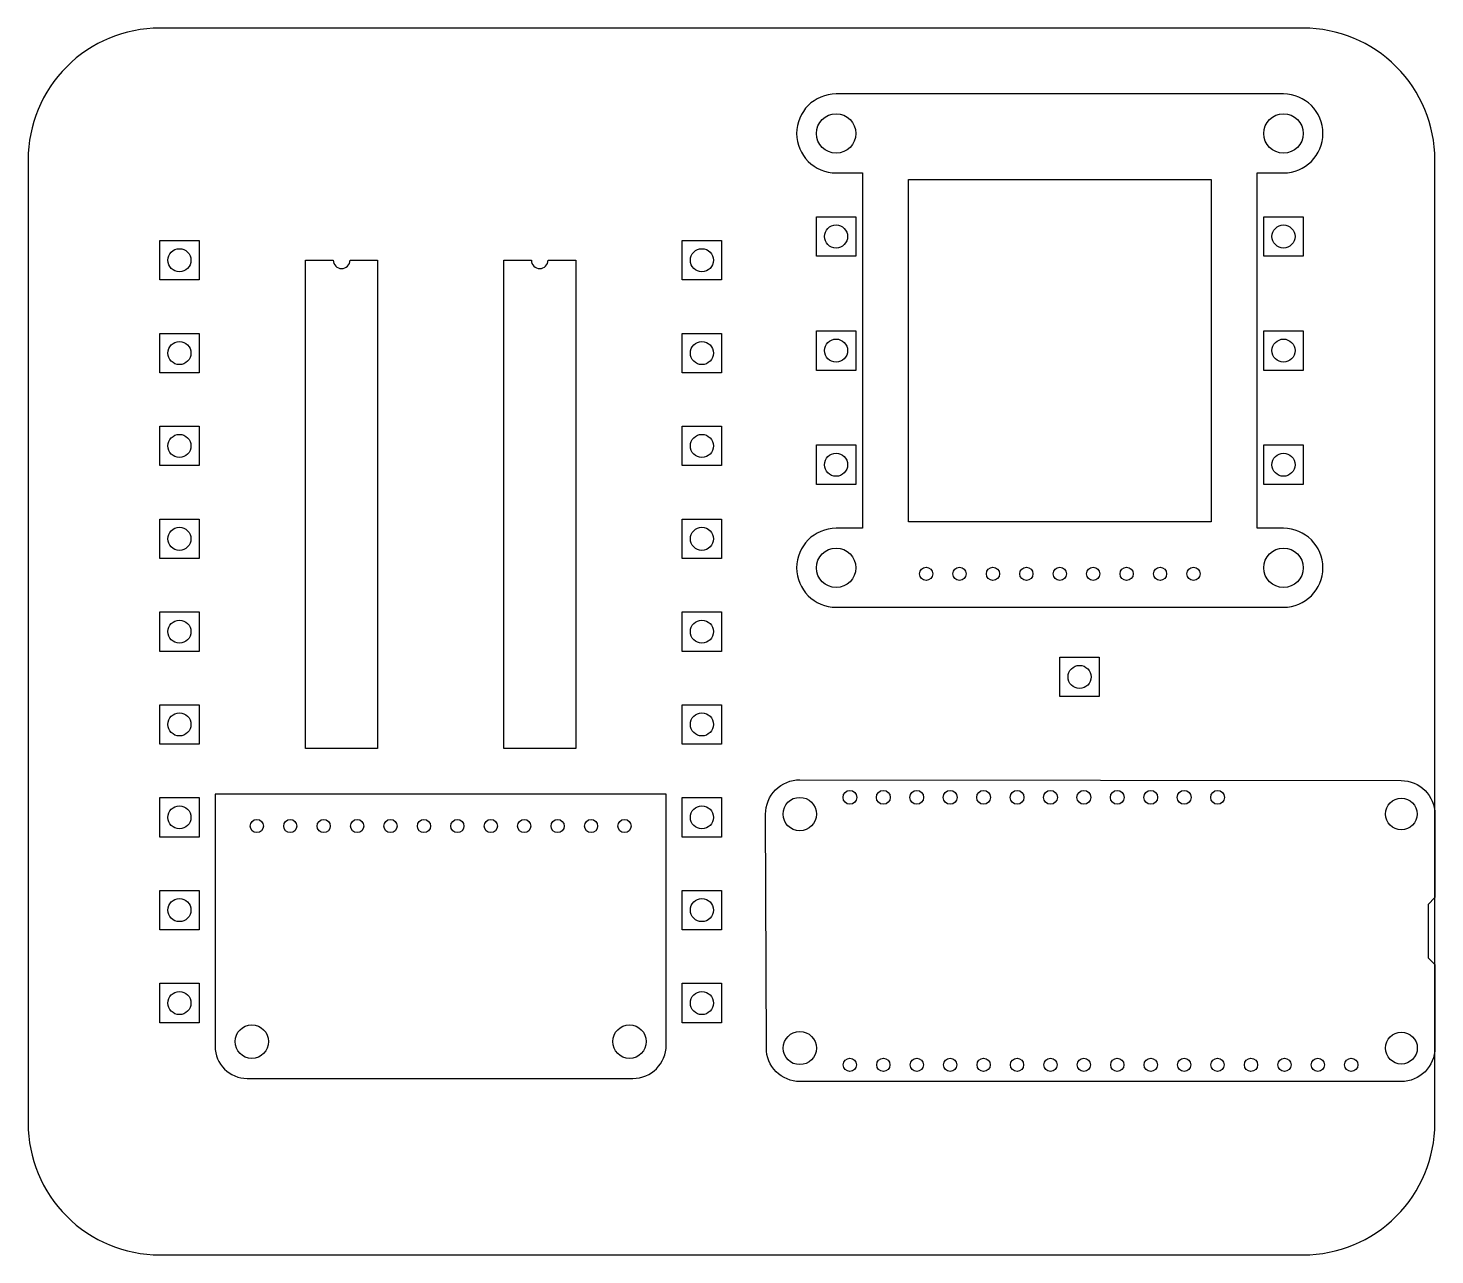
# Model space of a CAD drawing. Extents: x -13 to 94, y -84 to 9.
import ezdxf

# ---------------------------------------------------------------- set-up
doc = ezdxf.new("R2010")
doc.units = 0
doc.layers.get('0').update_dxf_attribs({"linetype": 'continuous'})

# ---------------------------------------------------------------- blocks, each defined once
blk = doc.blocks.new('SKETCH009')
at = {"color": 7}
blk.add_lwpolyline([(83.9, -84.2, 0.414214), (93.9, -74.2), (93.9, -1, 0.414214), (83.9, 9), (-3, 9, 0.414214), (-13, -1), (-13, -74.2, 0.414214), (-3, -84.2), (83.9, -84.2)], format="xyb", dxfattribs=at)
for points in [[(82.4, -2, 1), (82.4, 4), (48.4, 4, 1), (48.4, -2), (50.4, -2), (50.4, -29), (48.4, -29, 1), (48.4, -35), (82.4, -35, 1), (82.4, -29), (80.4, -29), (80.4, -2)], [(13.56, -8.63), (13.56, -45.72), (8.08, -45.72), (8.08, -8.63), (10.19, -8.63, 1), (11.46, -8.63)], [(28.62, -8.63), (28.62, -45.72), (23.14, -45.72), (23.14, -8.63), (25.24, -8.63, 1), (26.51, -8.63)], [(43.1, -68.48), (43.04, -50.72, -0.416251), (45.65, -48.11), (91.35, -48.17, -0.416523), (93.9, -50.72), (93.9, -57.06), (93.39, -57.57), (93.39, -61.63), (93.9, -62.15), (93.9, -68.48, -0.41652), (91.35, -71.03), (45.65, -71.03, -0.416521)], [(35.49, -49.21), (1.21, -49.21), (1.21, -68.35, 0.414213), (3.65, -70.8), (32.95, -70.8, 0.414213), (35.49, -68.26)]]:
    blk.add_lwpolyline(points, format="xyb", close=True, dxfattribs=at)
for points in [[(53.9, -2.5), (76.9, -2.5), (76.9, -28.5), (53.9, -28.5)], [(46.9, -5.33), (49.9, -5.33), (49.9, -8.33), (46.9, -8.33)], [(83.9, -8.33), (80.9, -8.33), (80.9, -5.33), (83.9, -5.33)], [(-3, -7.13), (0, -7.13), (0, -10.13), (-3, -10.13)], [(36.7, -7.13), (39.7, -7.13), (39.7, -10.13), (36.7, -10.13)], [(-3, -14.19), (0, -14.19), (0, -17.19), (-3, -17.19)], [(36.7, -14.19), (39.7, -14.19), (39.7, -17.19), (36.7, -17.19)], [(46.9, -14), (49.9, -14), (49.9, -17), (46.9, -17)], [(80.9, -14), (83.9, -14), (83.9, -17), (80.9, -17)], [(-3, -21.24), (0, -21.24), (0, -24.24), (-3, -24.24)], [(36.7, -21.24), (39.7, -21.24), (39.7, -24.24), (36.7, -24.24)], [(46.9, -22.67), (49.9, -22.67), (49.9, -25.67), (46.9, -25.67)], [(80.9, -22.67), (83.9, -22.67), (83.9, -25.67), (80.9, -25.67)], [(-3, -28.3), (0, -28.3), (0, -31.3), (-3, -31.3)], [(36.7, -28.3), (39.7, -28.3), (39.7, -31.3), (36.7, -31.3)], [(-3, -35.35), (0, -35.35), (0, -38.35), (-3, -38.35)], [(36.7, -35.35), (39.7, -35.35), (39.7, -38.35), (36.7, -38.35)], [(65.4, -38.79), (68.4, -38.79), (68.4, -41.79), (65.4, -41.79)], [(-3, -42.4), (0, -42.4), (0, -45.4), (-3, -45.4)], [(36.7, -42.4), (39.7, -42.4), (39.7, -45.4), (36.7, -45.4)], [(-3, -49.46), (0, -49.46), (0, -52.46), (-3, -52.46)], [(36.7, -49.46), (39.7, -49.46), (39.7, -52.46), (36.7, -52.46)], [(-3, -56.51), (0, -56.51), (0, -59.51), (-3, -59.51)], [(36.7, -56.51), (39.7, -56.51), (39.7, -59.51), (36.7, -59.51)], [(-3, -63.57), (0, -63.57), (0, -66.57), (-3, -66.57)], [(36.7, -63.57), (39.7, -63.57), (39.7, -66.57), (36.7, -66.57)]]:
    blk.add_lwpolyline(points, close=True, dxfattribs=at)
for centre, radius in [((48.4, 1, 10), 1.5), ((82.4, 1, 10), 1.5), ((48.4, -6.83, 10), 0.875), ((82.4, -6.83, 10), 0.875), ((-1.5, -8.63, 10), 0.875), ((38.2, -8.63, 10), 0.875), ((-1.5, -15.69, 10), 0.875), ((38.2, -15.69, 10), 0.875), ((48.4, -15.5, 10), 0.875), ((82.4, -15.5, 10), 0.875), ((-1.5, -22.74, 10), 0.875), ((38.2, -22.74, 10), 0.875), ((48.4, -24.17, 10), 0.875), ((82.4, -24.17, 10), 0.875), ((-1.5, -29.8, 10), 0.875), ((38.2, -29.8, 10), 0.875), ((48.4, -32, 10), 1.5), ((82.4, -32, 10), 1.5), ((55.24, -32.46, 10), 0.5), ((57.78, -32.46, 10), 0.5), ((60.32, -32.46, 10), 0.5), ((62.86, -32.46, 10), 0.5), ((65.4, -32.46, 10), 0.5), ((67.94, -32.46, 10), 0.5), ((70.48, -32.46, 10), 0.5), ((73.02, -32.46, 10), 0.5), ((75.56, -32.46, 10), 0.5), ((-1.5, -36.85, 10), 0.875), ((38.2, -36.85, 10), 0.875), ((66.9, -40.29, 10), 0.875), ((-1.5, -43.9, 10), 0.875), ((38.2, -43.9, 10), 0.875), ((49.45, -49.44, 10), 0.524), ((51.99, -49.44, 10), 0.524), ((54.53, -49.44, 10), 0.524), ((57.07, -49.44, 10), 0.524), ((59.61, -49.44, 10), 0.524), ((62.15, -49.44, 10), 0.524), ((64.69, -49.44, 10), 0.524), ((67.23, -49.44, 10), 0.524), ((69.77, -49.44, 10), 0.524), ((72.31, -49.44, 10), 0.524), ((74.85, -49.44, 10), 0.524), ((77.39, -49.44, 10), 0.524), ((-1.5, -50.96, 10), 0.875), ((38.2, -50.96, 10), 0.875), ((45.64, -50.71, 10), 1.27), ((91.36, -50.71, 10), 1.2), ((4.38, -51.62, 10), 0.5), ((6.92, -51.62, 10), 0.5), ((9.46, -51.62, 10), 0.5), ((12, -51.62, 10), 0.5), ((14.54, -51.62, 10), 0.5), ((17.08, -51.62, 10), 0.5), ((19.62, -51.62, 10), 0.5), ((22.16, -51.62, 10), 0.5), ((24.7, -51.62, 10), 0.5), ((27.24, -51.62, 10), 0.5), ((29.78, -51.62, 10), 0.5), ((32.32, -51.62, 10), 0.5), ((-1.5, -58.01, 10), 0.875), ((38.2, -58.01, 10), 0.875), ((-1.5, -65.07, 10), 0.875), ((38.2, -65.07, 10), 0.875), ((4, -68, 10), 1.27), ((32.7, -68, 10), 1.27), ((45.64, -68.49, 10), 1.26), ((91.36, -68.49, 10), 1.21), ((49.45, -69.76, 10), 0.502), ((51.99, -69.76, 10), 0.502), ((54.53, -69.76, 10), 0.502), ((57.07, -69.76, 10), 0.502), ((59.61, -69.76, 10), 0.502), ((62.15, -69.76, 10), 0.502), ((64.69, -69.76, 10), 0.502), ((67.23, -69.76, 10), 0.502), ((69.77, -69.76, 10), 0.502), ((72.31, -69.76, 10), 0.502), ((74.85, -69.76, 10), 0.502), ((77.39, -69.76, 10), 0.502), ((79.93, -69.76, 10), 0.502), ((82.47, -69.76, 10), 0.502), ((85.01, -69.76, 10), 0.502), ((87.55, -69.76, 10), 0.502)]:
    blk.add_circle(centre, radius, dxfattribs=at)

msp = doc.modelspace()

# ---------------------------------------------------------------- block references
at = {"color": 7}
msp.add_blockref('SKETCH009', (0, 0), dxfattribs=at)

doc.saveas('drawing.dxf')
